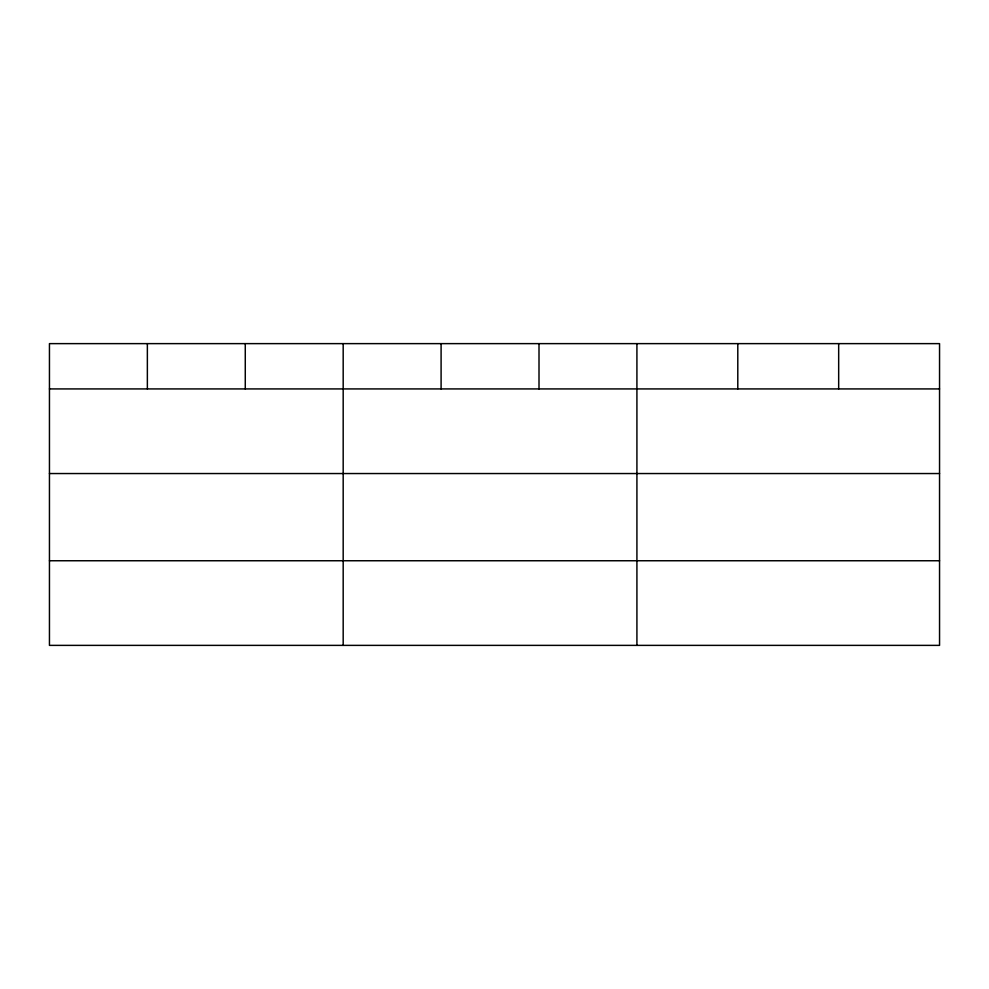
<?xml version="1.0" encoding="UTF-8"?>
<svg xmlns="http://www.w3.org/2000/svg" width="989" height="989" viewBox="0 0 989 989"><rect width="100%" height="100%" fill="white"/><g stroke="black" fill="none" stroke-linecap="round" stroke-linejoin="round"><path stroke-width="1.48" d="M939.55 473.546L939.55 343.628L49.45 343.628L49.45 645.372L939.55 645.372L939.55 473.546L49.45 473.546M49.45 388.924L939.55 388.924M49.45 560.751L939.55 560.751M838.672 343.628L838.672 388.924M737.794 343.628L737.794 388.924M636.916 343.628L636.916 645.372M539.005 343.628L539.005 388.924M441.094 343.628L441.094 388.924M343.183 343.628L343.183 645.372M245.272 343.628L245.272 388.924M147.361 343.628L147.361 388.924"/></g></svg>
